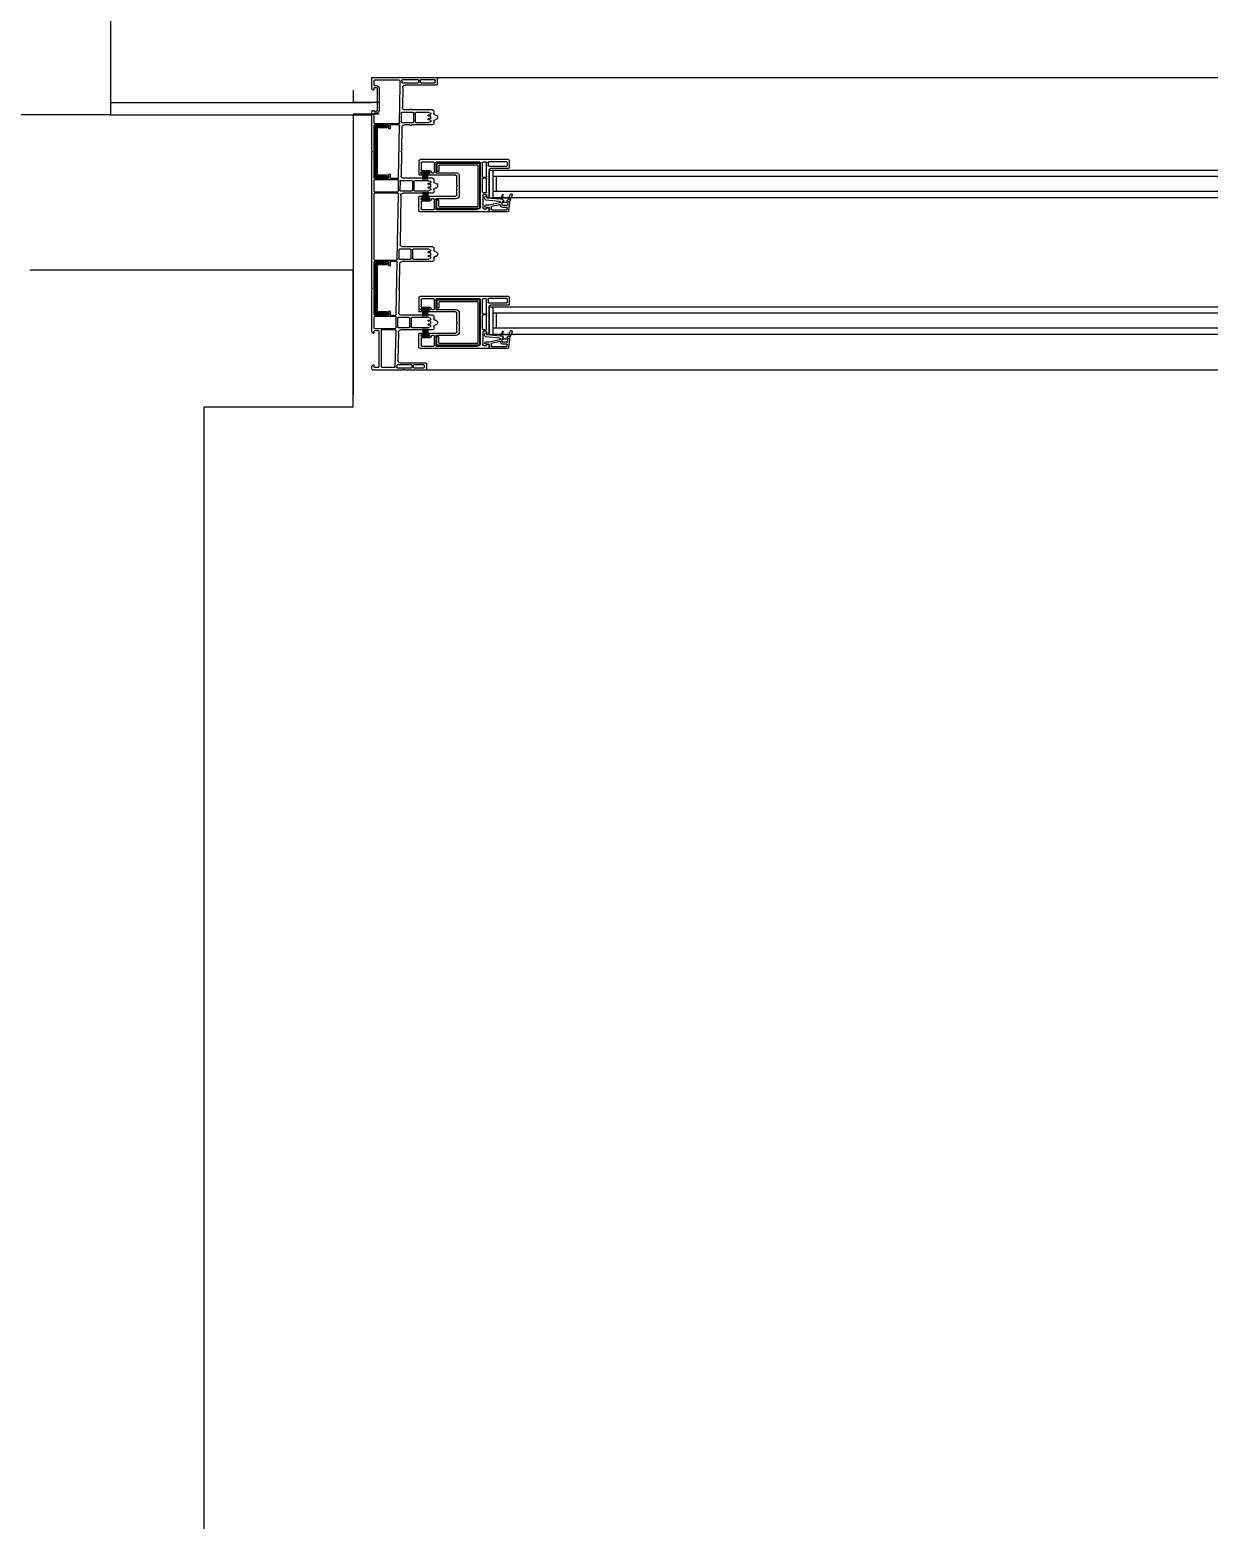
# Model space of a CAD drawing. Header units: millimetres. Extents: x -33000 to 294000, y 0 to 42408.
# Drawn here: x 55961 to 56910, y 8484 to 9683 of the extents above; entities that cross this region are included whole.
import ezdxf

# ---------------------------------------------------------------- set-up
doc = ezdxf.new("R2010")
doc.units = ezdxf.units.MM
doc.header["$LTSCALE"] = 50
doc.layers.add('arch', color=8, linetype='Continuous')

# ---------------------------------------------------------------- blocks, each defined once
blk = doc.blocks.new('A$C310D5BF5')
for p, q in [((1418, 0), (52, 0)), ((1470, 0), (1418, 0)), ((1470, 0), (1470, -8.6)), ((1417, -5), (1417, -1)), ((1418, -6), (1443, -6)), ((1418.8, -3.7), (1418.8, -2.3)), ((1419.3, -1.8), (1430.5, -1.8)), ((1430.5, -4.2), (1419.3, -4.2)), ((1431, -2.3), (1431, -3.7)), ((1432, -3.7), (1432, -2.3)), ((1432.5, -1.8), (1445.3, -1.8)), ((1445.3, -4.2), (1432.5, -4.2)), ((1445, -8), (1445.3, -24)), ((1445.8, -2.3), (1445.8, -3.7)), ((1447, -6), (1447, -3)), ((1447.5, -36.3), (1447, -6)), ((1448, -2), (1467.7, -2)), ((1464, -8.5), (1464, -26.5)), ((1465.5, -8.5), (1465.5, -26.5)), ((1467.7, -6.5), (1466, -6.5)), ((1467.7, -8), (1466, -8)), ((1468.2, -2.5), (1468.2, -6)), ((1468.2, -8.5), (1468.2, -9.7)), ((1468.5, -10), (1468.7, -10)), ((1469.9, -9), (1468.9, -9.9)), ((1420, -27), (1420, -29)), ((1420, -35), (1420, -37)), ((1421, -26), (1437.5, -26)), ((1422.5, -32.7), (1422.5, -31.3)), ((1422.8, -31), (1424.2, -31)), ((1424.2, -33), (1422.8, -33)), ((1424.2, -30), (1423, -29.8)), ((1423, -34.2), (1424.2, -34)), ((1424, -28), (1434.5, -28)), ((1424.5, -30.7), (1424.5, -30.3)), ((1424.5, -33.7), (1424.5, -33.3)), ((1435, -28.5), (1435, -35.5)), ((1436, -35.5), (1436, -28.5)), ((1436.5, -28), (1445.7, -28)), ((1437.7, -26), (1438.6, -25.4)), ((1439.3, -26), (1443.3, -26)), ((1446.2, -28.5), (1446.3, -35.5)), ((1467.9, -27), (1466, -27)), ((1466, -28.5), (1467.7, -28.5)), ((1468.2, -29), (1468.2, -36.3)), ((1468.7, -26.5), (1469.8, -27.2)), ((1470, -27.6), (1470, -58.9)), ((1421, -38), (1437.5, -38)), ((1434.5, -36), (1424, -36)), ((1445.8, -36), (1436.5, -36)), ((1437.7, -38), (1438.6, -38.6)), ((1439.3, -38), (1443.6, -38)), ((1445.6, -40), (1445.9, -58.9)), ((1448.3, -80.5), (1447.6, -38.5)), ((1467.7, -36.8), (1448, -36.8)), ((1448.1, -38), (1454.7, -38)), ((1455.2, -38.5), (1455.2, -41)), ((1456.2, -41), (1456.2, -38.5)), ((1456.7, -38), (1467.7, -38)), ((1468.2, -38.5), (1468.2, -80.5)), ((1446.2, -59.3), (1446, -59.1)), ((1446, -59.9), (1446.2, -59.7)), ((1469.7, -59.3), (1469.9, -59.1)), ((1469.9, -59.9), (1469.7, -59.7)), ((1359, -72), (1359, -67)), ((1360, -66), (1431, -66)), ((1360.8, -70.7), (1360.8, -68.3)), ((1361.3, -67.8), (1375.8, -67.8)), ((1375.8, -71.2), (1361.3, -71.2)), ((1376.3, -68.3), (1376.3, -70.7)), ((1377.5, -79.5), (1377.5, -68.5)), ((1378, -68), (1380.5, -68)), ((1381, -68.5), (1381, -79.5)), ((1382.5, -103.5), (1382.5, -68.5)), ((1383, -68), (1418, -68)), ((1383, -104.7), (1383, -69.3)), ((1383.3, -69), (1417.2, -69)), ((1384.4, -103.3), (1384.4, -70.7)), ((1384.7, -70.4), (1415.8, -70.4)), ((1416.1, -70.7), (1416.1, -75.5)), ((1417.5, -69.3), (1417.5, -75.5)), ((1418.5, -68.5), (1418.5, -76)), ((1419.5, -76), (1419.5, -68.5)), ((1420, -68), (1429.7, -68)), ((1430.2, -68.5), (1430.2, -74.1)), ((1432, -67), (1432, -78)), ((1445.9, -60.1), (1446.3, -79)), ((1470, -60.1), (1470, -168.9)), ((1360, -73), (1374.5, -73)), ((1375.5, -74), (1375.5, -85.4)), ((1377.5, -92), (1377.5, -81.3)), ((1380.5, -80), (1378, -80)), ((1378, -80.8), (1380.5, -80.8)), ((1381, -81.3), (1381, -92)), ((1399.5, -79.5), (1399.5, -94.5)), ((1401.5, -86.4), (1401.5, -79.5)), ((1418, -76.5), (1402.5, -76.5)), ((1402.5, -78.5), (1424.1, -78.5)), ((1416.1, -75.5), (1417.5, -75.5)), ((1421.5, -76.5), (1420, -76.5)), ((1420, -82), (1420, -84)), ((1421, -81), (1444.3, -81)), ((1423.2, -76.3), (1423.2, -76.8)), ((1423.6, -76.5), (1423.6, -75.8)), ((1423.6, -75.8), (1430, -75.8)), ((1423.6, -76.5), (1430, -76.5)), ((1429.7, -74.6), (1423.7, -74.6)), ((1429.9, -75.8), (1423.7, -75.8)), ((1423.7, -77.3), (1424.1, -77.3)), ((1424, -83), (1435.5, -83)), ((1424.6, -77.8), (1424.6, -78)), ((1424.7, -81.9), (1424.7, -76.5)), ((1425, -81.9), (1425, -76.5)), ((1425.3, -81.9), (1425.3, -76.5)), ((1425.6, -81.9), (1425.6, -76.5)), ((1425.9, -81.9), (1425.9, -76.5)), ((1426.2, -81.9), (1426.2, -76.5)), ((1426.5, -81.9), (1426.5, -76.5)), ((1426.6, -81.4), (1426.6, -76.5)), ((1426.9, -81.4), (1426.6, -81.4)), ((1426.9, -81.4), (1426.9, -76.5)), ((1427.1, -81.9), (1427.1, -76.5)), ((1427.4, -81.9), (1427.4, -76.5)), ((1427.7, -81.9), (1427.7, -76.5)), ((1428, -81.9), (1428, -76.5)), ((1428.3, -81.9), (1428.3, -76.5)), ((1428.6, -81.9), (1428.6, -76.5)), ((1428.9, -81.9), (1428.9, -76.5)), ((1429, -78), (1429, -77.8)), ((1429.5, -77.3), (1429.9, -77.3)), ((1429.5, -78.5), (1431.5, -78.5)), ((1430, -76.5), (1430, -75.8)), ((1430.4, -76.8), (1430.4, -76.3)), ((1436, -83.5), (1436, -90.5)), ((1437, -90.5), (1437, -83.5)), ((1437.5, -83), (1446.7, -83)), ((1447.2, -83.5), (1447.3, -90.5)), ((1448.5, -91.3), (1448.3, -82.7)), ((1454.7, -81), (1448.8, -81)), ((1448.8, -82.2), (1467.7, -82.2)), ((1455.2, -78), (1455.2, -80.5)), ((1456.2, -80.5), (1456.2, -78)), ((1467.7, -81), (1456.7, -81)), ((1468.2, -82.7), (1468.2, -91.3)), ((1357, -94.4), (1358.5, -98.5)), ((1360, -96.9), (1358.3, -93.8)), ((1364.8, -96.9), (1364.1, -94.4)), ((1364.8, -94.1), (1366.6, -97.9)), ((1375.5, -86.6), (1375.5, -95.8)), ((1375.8, -85.8), (1375.6, -85.6)), ((1375.8, -86.2), (1375.6, -86.4)), ((1377.7, -95), (1377.2, -97)), ((1377.5, -94.5), (1377.5, -96.5)), ((1380.5, -92.5), (1378, -92.5)), ((1378, -94), (1380, -94)), ((1380.5, -94.5), (1380.5, -104.7)), ((1401.2, -86.8), (1401.4, -86.6)), ((1401.2, -87.2), (1401.4, -87.4)), ((1401.5, -94.5), (1401.5, -87.6)), ((1424.1, -95.5), (1402.5, -95.5)), ((1420, -90), (1420, -92)), ((1421, -93), (1444.6, -93)), ((1422.5, -87.7), (1422.5, -86.3)), ((1422.8, -86), (1424.2, -86)), ((1424.2, -88), (1422.8, -88)), ((1424.2, -85), (1423, -84.8)), ((1423, -89.2), (1424.2, -89)), ((1435.5, -91), (1424, -91)), ((1424.5, -85.7), (1424.5, -85.3)), ((1424.5, -88.7), (1424.5, -88.3)), ((1424.7, -92.1), (1424.7, -97.5)), ((1425, -92.1), (1425, -97.5)), ((1425.3, -92.1), (1425.3, -97.5)), ((1425.6, -92.1), (1425.6, -97.5)), ((1425.9, -92.1), (1425.9, -97.5)), ((1426.2, -92.1), (1426.2, -97.5)), ((1426.5, -92.1), (1426.5, -97.5)), ((1426.6, -92.6), (1426.6, -97.5)), ((1426.9, -92.6), (1426.6, -92.6)), ((1426.9, -92.6), (1426.9, -97.5)), ((1427.1, -92.1), (1427.1, -97.5)), ((1427.4, -92.1), (1427.4, -97.5)), ((1427.7, -92.1), (1427.7, -97.5)), ((1428, -92.1), (1428, -97.5)), ((1428.3, -92.1), (1428.3, -97.5)), ((1428.6, -92.1), (1428.6, -97.5)), ((1428.9, -92.1), (1428.9, -97.5)), ((1431.5, -95.5), (1429.5, -95.5)), ((1446.8, -91), (1437.5, -91)), ((1446.6, -95), (1447.2, -134)), ((1449.4, -146.3), (1448.5, -93.5)), ((1467.7, -91.8), (1449, -91.8)), ((1449, -93), (1467.7, -93)), ((1468.2, -93.5), (1468.2, -146.3)), ((1359.7, -107), (1358.5, -98.5)), ((1359, -97.9), (1360, -97.9)), ((1359, -97.9), (1360, -97.9)), ((1360, -96.9), (1364.8, -96.9)), ((1360.6, -102.5), (1360.2, -100)), ((1360.8, -98.6), (1360.3, -98)), ((1360.8, -98.6), (1360.3, -98)), ((1360.7, -99.4), (1360.8, -99.4)), ((1360.7, -99.4), (1360.8, -99.4)), ((1360.7, -100.4), (1364.4, -100.4)), ((1361, -106), (1360.9, -105)), ((1361, -99.2), (1361, -98.9)), ((1361, -99.2), (1361, -98.9)), ((1361, -102.9), (1364.4, -102.9)), ((1361.4, -104.4), (1364.4, -104.4)), ((1373.4, -106.4), (1361.5, -106.4)), ((1364, -99.2), (1364, -98.9)), ((1364, -99.2), (1364, -98.9)), ((1364.1, -98.6), (1364.6, -98)), ((1364.1, -98.6), (1364.6, -98)), ((1364.2, -99.4), (1364.4, -99.4)), ((1364.2, -99.4), (1364.4, -99.4)), ((1364.9, -102.4), (1364.9, -99.9)), ((1365, -97.9), (1366.6, -97.9)), ((1365, -97.9), (1366.6, -97.9)), ((1366.6, -97.9), (1377.2, -97)), ((1366.6, -100.3), (1366.6, -100.1)), ((1367, -100.8), (1375.4, -102.7)), ((1367, -102.3), (1373.5, -103.8)), ((1367.1, -99.6), (1378.1, -98.6)), ((1373.9, -104.3), (1373.9, -105.9)), ((1375.4, -102.7), (1378.4, -102.7)), ((1375.5, -107.4), (1375.4, -104.9)), ((1375.5, -105.6), (1375.5, -107.5)), ((1375.6, -96.1), (1376.4, -96.9)), ((1376.4, -104.5), (1375.6, -105.3)), ((1375.9, -104.4), (1377.9, -104.4)), ((1376.7, -97), (1377, -97)), ((1376.7, -104.4), (1377, -104.4)), ((1377.5, -104.9), (1377.5, -105.2)), ((1378, -105.7), (1379.5, -105.7)), ((1378.9, -103.4), (1378.9, -103.2)), ((1417.2, -105), (1383.3, -105)), ((1415.8, -103.6), (1384.7, -103.6)), ((1418, -106), (1385, -106)), ((1402.5, -97.5), (1418, -97.5)), ((1416.1, -98.5), (1417.5, -98.5)), ((1416.1, -103.3), (1416.1, -98.5)), ((1417.5, -104.7), (1417.5, -98.5)), ((1418.5, -98), (1418.5, -105.5)), ((1419.5, -105.5), (1419.5, -98)), ((1420, -97.5), (1421.5, -97.5)), ((1429.7, -106), (1420, -106)), ((1423.2, -97.7), (1423.2, -97.2)), ((1423.6, -97.5), (1423.6, -98.2)), ((1423.6, -97.5), (1430, -97.5)), ((1423.6, -98.2), (1430, -98.2)), ((1423.7, -96.7), (1424.1, -96.7)), ((1429.9, -98.2), (1423.7, -98.2)), ((1423.7, -99.4), (1429.7, -99.4)), ((1424.6, -96.2), (1424.6, -96)), ((1429, -96), (1429, -96.2)), ((1429.5, -96.7), (1429.9, -96.7)), ((1430, -97.5), (1430, -98.2)), ((1430.2, -99.9), (1430.2, -105.5)), ((1430.4, -97.2), (1430.4, -97.7)), ((1432, -107), (1432, -96)), ((1360.7, -107.9), (1375, -107.9)), ((1376, -108), (1431, -108)), ((1420, -137), (1420, -139)), ((1421, -136), (1445.2, -136)), ((1422.5, -142.7), (1422.5, -141.3)), ((1422.8, -141), (1424.2, -141)), ((1424.2, -143), (1422.8, -143)), ((1424.2, -140), (1423, -139.8)), ((1424, -138), (1436.7, -138)), ((1424.5, -140.7), (1424.5, -140.3)), ((1424.5, -143.7), (1424.5, -143.3)), ((1437.2, -138.5), (1437.2, -145.5)), ((1438.2, -145.5), (1438.2, -138.5)), ((1438.7, -138), (1447.6, -138)), ((1448.1, -138.5), (1448.2, -145.5)), ((1420, -145), (1420, -147)), ((1421, -148), (1445.5, -148)), ((1423, -144.2), (1424.2, -144)), ((1436.7, -146), (1424, -146)), ((1447.7, -146), (1438.7, -146)), ((1447.5, -150), (1447.8, -168.9)), ((1450.2, -190.5), (1449.5, -148.5)), ((1467.7, -146.8), (1449.9, -146.8)), ((1450, -148), (1454.7, -148)), ((1455.2, -148.5), (1455.2, -151)), ((1456.2, -151), (1456.2, -148.5)), ((1456.7, -148), (1467.7, -148)), ((1468.2, -148.5), (1468.2, -190.5)), ((1359, -182), (1359, -177)), ((1360, -176), (1431, -176)), ((1360.8, -180.7), (1360.8, -178.3)), ((1361.3, -177.8), (1375.8, -177.8)), ((1376.3, -178.3), (1376.3, -180.7)), ((1377.5, -189.5), (1377.5, -178.5)), ((1378, -178), (1380.5, -178)), ((1381, -178.5), (1381, -189.5)), ((1382.5, -213.5), (1382.5, -178.5)), ((1383, -178), (1418, -178)), ((1383, -214.7), (1383, -179.3)), ((1383.3, -179), (1417.2, -179)), ((1417.5, -179.3), (1417.5, -185.5)), ((1418.5, -178.5), (1418.5, -186)), ((1419.5, -186), (1419.5, -178.5)), ((1420, -178), (1429.7, -178)), ((1430.2, -178.5), (1430.2, -184.1)), ((1432, -177), (1432, -188)), ((1448.1, -169.3), (1447.9, -169.1)), ((1447.9, -170.1), (1448.2, -189)), ((1448, -169.9), (1448.1, -169.7)), ((1469.7, -169.3), (1469.9, -169.1)), ((1469.9, -169.9), (1469.7, -169.7)), ((1470, -170.1), (1470, -204.3)), ((1360, -183), (1374.5, -183)), ((1375.8, -181.2), (1361.3, -181.2)), ((1375.5, -184), (1375.5, -195.4)), ((1377.5, -202), (1377.5, -191.3)), ((1380.5, -190), (1378, -190)), ((1378, -190.8), (1380.5, -190.8)), ((1381, -191.3), (1381, -202)), ((1384.4, -213.3), (1384.4, -180.7)), ((1384.7, -180.4), (1415.8, -180.4)), ((1399.5, -189.5), (1399.5, -204.5)), ((1401.5, -196.4), (1401.5, -189.5)), ((1418, -186.5), (1402.5, -186.5)), ((1402.5, -188.5), (1424.1, -188.5)), ((1416.1, -180.7), (1416.1, -185.5)), ((1416.1, -185.5), (1417.5, -185.5)), ((1421.5, -186.5), (1420, -186.5)), ((1421, -191), (1446.2, -191)), ((1423.2, -186.3), (1423.2, -186.8)), ((1423.6, -186.5), (1423.6, -185.8)), ((1423.6, -185.8), (1430, -185.8)), ((1423.6, -186.5), (1430, -186.5)), ((1429.7, -184.6), (1423.7, -184.6)), ((1429.9, -185.8), (1423.7, -185.8)), ((1423.7, -187.3), (1424.1, -187.3)), ((1424.6, -187.8), (1424.6, -188)), ((1424.7, -191.9), (1424.7, -186.5)), ((1425, -191.9), (1425, -186.5)), ((1425.3, -191.9), (1425.3, -186.5)), ((1425.6, -191.9), (1425.6, -186.5)), ((1425.9, -191.9), (1425.9, -186.5)), ((1426.2, -191.9), (1426.2, -186.5)), ((1426.5, -191.9), (1426.5, -186.5)), ((1426.6, -191.4), (1426.6, -186.5)), ((1426.9, -191.4), (1426.6, -191.4)), ((1426.9, -191.4), (1426.9, -186.5)), ((1427.1, -191.9), (1427.1, -186.5)), ((1427.4, -191.9), (1427.4, -186.5)), ((1427.7, -191.9), (1427.7, -186.5)), ((1428, -191.9), (1428, -186.5)), ((1428.3, -191.9), (1428.3, -186.5)), ((1428.6, -191.9), (1428.6, -186.5)), ((1428.9, -191.9), (1428.9, -186.5)), ((1429, -188), (1429, -187.8)), ((1429.5, -187.3), (1429.9, -187.3)), ((1429.5, -188.5), (1431.5, -188.5)), ((1430, -186.5), (1430, -185.8)), ((1430.4, -186.8), (1430.4, -186.3)), ((1454.7, -191), (1450.7, -191)), ((1455.2, -188), (1455.2, -190.5)), ((1456.2, -190.5), (1456.2, -188)), ((1467.7, -191), (1456.7, -191)), ((1375.5, -196.6), (1375.5, -205.8)), ((1375.8, -195.8), (1375.6, -195.6)), ((1375.8, -196.2), (1375.6, -196.4)), ((1380.5, -202.5), (1378, -202.5)), ((1401.2, -196.8), (1401.4, -196.6)), ((1401.2, -197.2), (1401.4, -197.4)), ((1401.5, -204.5), (1401.5, -197.6)), ((1420, -192), (1420, -194)), ((1420, -200), (1420, -202)), ((1421, -203), (1446.5, -203)), ((1422.5, -197.7), (1422.5, -196.3)), ((1422.8, -196), (1424.2, -196)), ((1424.2, -198), (1422.8, -198)), ((1424.2, -195), (1423, -194.8)), ((1423, -199.2), (1424.2, -199)), ((1424, -193), (1437.7, -193)), ((1437.7, -201), (1424, -201)), ((1424.5, -195.7), (1424.5, -195.3)), ((1424.5, -198.7), (1424.5, -198.3)), ((1424.7, -202.1), (1424.7, -207.5)), ((1425, -202.1), (1425, -207.5)), ((1425.3, -202.1), (1425.3, -207.5)), ((1425.6, -202.1), (1425.6, -207.5)), ((1425.9, -202.1), (1425.9, -207.5)), ((1426.2, -202.1), (1426.2, -207.5)), ((1426.5, -202.1), (1426.5, -207.5)), ((1426.6, -202.6), (1426.6, -207.5)), ((1426.9, -202.6), (1426.6, -202.6)), ((1426.9, -202.6), (1426.9, -207.5)), ((1427.1, -202.1), (1427.1, -207.5)), ((1427.4, -202.1), (1427.4, -207.5)), ((1427.7, -202.1), (1427.7, -207.5)), ((1428, -202.1), (1428, -207.5)), ((1428.3, -202.1), (1428.3, -207.5)), ((1428.6, -202.1), (1428.6, -207.5)), ((1428.9, -202.1), (1428.9, -207.5)), ((1438.2, -193.5), (1438.2, -200.5)), ((1439.2, -200.5), (1439.2, -193.5)), ((1439.7, -193), (1448.6, -193)), ((1448.7, -201), (1439.7, -201)), ((1449.1, -193.5), (1449.2, -200.5)), ((1450.4, -201.3), (1450.3, -192.7)), ((1451, -232.5), (1450.4, -203.5)), ((1450.8, -192.2), (1467.7, -192.2)), ((1467.7, -201.8), (1450.9, -201.8)), ((1450.9, -203), (1461.8, -203)), ((1462.3, -203.5), (1462.3, -232.5)), ((1464.6, -203.6), (1467.7, -203.6)), ((1468.2, -192.7), (1468.2, -201.3)), ((1357, -204.4), (1358.5, -208.5)), ((1360, -206.9), (1358.3, -203.8)), ((1359.7, -217), (1358.5, -208.5)), ((1359, -207.9), (1360, -207.9)), ((1359, -207.9), (1360, -207.9)), ((1360, -206.9), (1364.8, -206.9)), ((1360.6, -212.5), (1360.2, -210)), ((1360.8, -208.6), (1360.3, -208)), ((1360.8, -208.6), (1360.3, -208)), ((1360.7, -209.4), (1360.8, -209.4)), ((1360.7, -209.4), (1360.8, -209.4)), ((1360.7, -210.4), (1364.4, -210.4)), ((1361, -216), (1360.9, -215)), ((1361, -209.2), (1361, -208.9)), ((1361, -209.2), (1361, -208.9)), ((1361, -212.9), (1364.4, -212.9)), ((1361.4, -214.4), (1364.4, -214.4)), ((1364, -209.2), (1364, -208.9)), ((1364, -209.2), (1364, -208.9)), ((1364.8, -206.9), (1364.1, -204.4)), ((1364.1, -208.6), (1364.6, -208)), ((1364.1, -208.6), (1364.6, -208)), ((1364.2, -209.4), (1364.4, -209.4)), ((1364.2, -209.4), (1364.4, -209.4)), ((1364.8, -204.1), (1366.6, -207.9)), ((1364.9, -212.4), (1364.9, -209.9)), ((1365, -207.9), (1366.6, -207.9)), ((1365, -207.9), (1366.6, -207.9)), ((1366.6, -207.9), (1377.2, -207)), ((1366.6, -210.3), (1366.6, -210.1)), ((1367, -210.8), (1375.4, -212.7)), ((1367, -212.3), (1373.5, -213.8)), ((1367.1, -209.6), (1378.1, -208.6)), ((1373.9, -214.3), (1373.9, -215.9)), ((1375.4, -212.7), (1378.4, -212.7)), ((1375.5, -217.4), (1375.4, -214.9)), ((1375.5, -215.6), (1375.5, -217.5)), ((1375.6, -206.1), (1376.4, -206.9)), ((1376.4, -214.5), (1375.6, -215.3)), ((1375.9, -214.4), (1377.9, -214.4)), ((1376.7, -207), (1377, -207)), ((1376.7, -214.4), (1377, -214.4)), ((1377.7, -205), (1377.2, -207)), ((1377.5, -204.5), (1377.5, -206.5)), ((1377.5, -214.9), (1377.5, -215.2)), ((1378, -204), (1380, -204)), ((1378, -215.7), (1379.5, -215.7)), ((1378.9, -213.4), (1378.9, -213.2)), ((1380.5, -204.5), (1380.5, -214.7)), ((1417.2, -215), (1383.3, -215)), ((1415.8, -213.6), (1384.7, -213.6)), ((1424.1, -205.5), (1402.5, -205.5)), ((1402.5, -207.5), (1418, -207.5)), ((1416.1, -208.5), (1417.5, -208.5)), ((1416.1, -213.3), (1416.1, -208.5)), ((1417.5, -214.7), (1417.5, -208.5)), ((1418.5, -208), (1418.5, -215.5)), ((1419.5, -215.5), (1419.5, -208)), ((1420, -207.5), (1421.5, -207.5)), ((1423.2, -207.7), (1423.2, -207.2)), ((1423.6, -207.5), (1423.6, -208.2)), ((1423.6, -207.5), (1430, -207.5)), ((1423.6, -208.2), (1430, -208.2)), ((1423.7, -206.7), (1424.1, -206.7)), ((1429.9, -208.2), (1423.7, -208.2)), ((1423.7, -209.4), (1429.7, -209.4)), ((1424.6, -206.2), (1424.6, -206)), ((1429, -206), (1429, -206.2)), ((1431.5, -205.5), (1429.5, -205.5)), ((1429.5, -206.7), (1429.9, -206.7)), ((1430, -207.5), (1430, -208.2)), ((1430.2, -209.9), (1430.2, -215.5)), ((1430.4, -207.2), (1430.4, -207.7)), ((1432, -217), (1432, -206)), ((1448.5, -205), (1448.9, -227.5)), ((1464.1, -204.1), (1464.1, -232.5)), ((1468.2, -204.1), (1468.2, -205.4)), ((1468.5, -205.7), (1468.7, -205.7)), ((1469.9, -204.7), (1468.9, -205.6)), ((1360.7, -217.9), (1375, -217.9)), ((1373.4, -216.4), (1361.5, -216.4)), ((1376, -218), (1431, -218)), ((1418, -216), (1385, -216)), ((1429.7, -216), (1420, -216)), ((1426.5, -235), (43.5, -235)), ((1426, -230), (1426, -234.5)), ((1446.9, -229.5), (1426.5, -229.5)), ((1443.8, -235), (1426.5, -235)), ((1427.5, -233), (1427.5, -231.5)), ((1428, -231), (1436, -231)), ((1436, -233.5), (1428, -233.5)), ((1436.5, -231.5), (1436.5, -233)), ((1437.5, -233), (1437.5, -231.5)), ((1438, -231), (1449.2, -231)), ((1449.3, -233.5), (1438, -233.5)), ((1443.8, -235), (1444.3, -234.5)), ((1444.3, -234.5), (1444.8, -235)), ((1469, -235), (1444.8, -235)), ((1449.7, -231.5), (1449.8, -233)), ((1461.8, -233), (1451.5, -233)), ((1467.7, -233), (1464.6, -233)), ((1468.2, -231.3), (1468.2, -232.5)), ((1468.7, -231), (1468.5, -231)), ((1469.9, -232), (1468.9, -231.1)), ((1470, -232.4), (1470, -234))]:
    blk.add_line(p, q)
at = {"lineweight": 50}
for p, q in [((1457.2, -39), (1466.2, -39)), ((1457.2, -40), (1457.2, -39)), ((1457.2, -39), (1466.2, -39)), ((1457.2, -40), (1457.2, -39)), ((1457.2, -39), (1466.2, -39)), ((1457.2, -40), (1457.2, -39)), ((1457.2, -40), (1465.7, -40)), ((1457.2, -40), (1465.7, -40)), ((1457.2, -40), (1465.7, -40)), ((1466.2, -40.5), (1466.2, -78.5)), ((1466.2, -40.5), (1466.2, -78.5)), ((1466.2, -40.5), (1466.2, -78.5)), ((1467.2, -40), (1467.2, -79)), ((1467.2, -40), (1467.2, -79)), ((1467.2, -40), (1467.2, -79)), ((1457.2, -79), (1465.7, -79)), ((1457.2, -80), (1457.2, -79)), ((1457.2, -79), (1465.7, -79)), ((1457.2, -80), (1457.2, -79)), ((1457.2, -79), (1465.7, -79)), ((1457.2, -80), (1457.2, -79)), ((1457.2, -80), (1466.2, -80)), ((1457.2, -80), (1466.2, -80)), ((1457.2, -80), (1466.2, -80)), ((1457.2, -149), (1466.2, -149)), ((1457.2, -150), (1457.2, -149)), ((1457.2, -150), (1465.7, -150)), ((1466.2, -150.5), (1466.2, -188.5)), ((1467.2, -150), (1467.2, -189)), ((1457.2, -189), (1465.7, -189)), ((1457.2, -190), (1457.2, -189)), ((1457.2, -190), (1466.2, -190))]:
    blk.add_line(p, q, dxfattribs=at)
at = {"lineweight": -3}
for p, q in [((761.5, -74.6), (1372.5, -74.6)), ((761.5, -79.6), (1372.5, -79.6)), ((1372.5, -74.6), (1375.5, -74.6)), ((1372.5, -74.6), (1372.5, -96.6)), ((1375.5, -96.6), (1375.5, -74.6)), ((761.5, -91.6), (1372.5, -91.6)), ((761.5, -96.6), (1372.5, -96.6)), ((1375.5, -96.6), (1372.5, -96.6)), ((761.5, -184.6), (1372.5, -184.6)), ((761.5, -189.6), (1372.5, -189.6)), ((1372.5, -184.6), (1375.5, -184.6)), ((1372.5, -184.6), (1372.5, -206.6)), ((1375.5, -206.6), (1375.5, -184.6)), ((761.5, -201.6), (1372.5, -201.6)), ((761.5, -206.6), (1372.5, -206.6)), ((1375.5, -206.6), (1372.5, -206.6))]:
    blk.add_line(p, q, dxfattribs=at)
at = {"linetype": 'Continuous', "lineweight": -3}
for p, q in [((1369.5, -91.6), (1369.5, -79.6)), ((1369.5, -201.6), (1369.5, -189.6))]:
    blk.add_line(p, q, dxfattribs=at)
for centre, radius, start, end in [((1418, -1), 1, 90, 180), ((1469, -1), 1, 0, 90), ((1418, -5), 1, 180, 270), ((1419.3, -2.3), 0.5, 90, 180), ((1419.3, -3.7), 0.5, 180, 270), ((1430.5, -2.3), 0.5, 0, 90), ((1430.5, -3.7), 0.5, 270, 360), ((1432.5, -2.3), 0.5, 90, 180), ((1432.5, -3.7), 0.5, 180, 270), ((1443, -8), 2, 1, 90), ((1445.3, -2.3), 0.5, 0, 90), ((1445.3, -3.7), 0.5, 270, 0), ((1448, -3), 1, 90, 180), ((1449, -6), 2, 180, 181), ((1466, -8.5), 2, 90, 180), ((1466, -8.5), 0.5, 90, 180), ((1467.7, -2.5), 0.5, 0, 90), ((1467.7, -6), 0.5, 270, 0), ((1467.7, -8.5), 0.5, 0, 90), ((1468.5, -9.7), 0.3, 180, 270), ((1468.7, -9.7), 0.3, 270, 315), ((1469.5, -8.6), 0.5, 315, 360), ((1443.3, -24), 2, 270, 1), ((1419, -32), 2, 90, 270), ((1419, -29), 1, 270, 0), ((1419, -35), 1, 0, 90), ((1421, -27), 1, 90, 180), ((1424, -29.5), 1.5, 90, 169.1231), ((1423, -29.3), 0.5, 169.1231, 262.2684), ((1422.8, -31.3), 0.3, 90, 180.0162), ((1422.8, -32.7), 0.3, 179.9838, 270), ((1423, -34.7), 0.5, 97.7316, 190.8769), ((1424, -34.5), 1.5, 190.8769, 270), ((1424.2, -30.3), 0.3, 0, 82.2684), ((1424.2, -30.7), 0.3, 270, 360), ((1424.2, -33.3), 0.3, 0, 90), ((1424.2, -33.7), 0.3, 277.7316, 0), ((1434.5, -28.5), 0.5, 0, 90), ((1434.5, -35.5), 0.5, 270, 0), ((1436.5, -28.5), 0.5, 90, 180), ((1436.5, -35.5), 0.5, 180, 270), ((1437.5, -25.7), 0.3, 270, 300), ((1438.7, -25.7), 0.3, 0, 120), ((1439.3, -25.7), 0.3, 180, 270), ((1445.7, -28.5), 0.5, 1, 90), ((1445.8, -35.5), 0.5, 270, 1), ((1466, -26.5), 2, 180, 270), ((1466, -26.5), 0.5, 180, 270), ((1467.7, -29), 0.5, 0, 90), ((1467.9, -26.7), 0.3, 270, 350.4059), ((1468.5, -26.8), 0.3, 57.1559, 170.4059), ((1469.5, -27.6), 0.5, 0, 60), ((1421, -37), 1, 180, 270), ((1437.5, -38.3), 0.3, 60, 90), ((1438.7, -38.3), 0.3, 240, 0), ((1439.3, -38.3), 0.3, 90, 180), ((1443.6, -40), 2, 1, 90), ((1448, -36.3), 0.5, 181, 270), ((1448.1, -38.5), 0.5, 90, 181), ((1454.7, -38.5), 0.5, 0, 90), ((1455.7, -41), 0.5, 180, 0), ((1456.7, -38.5), 0.5, 90, 180), ((1467.7, -36.3), 0.5, 270, 0), ((1467.7, -38.5), 0.5, 0, 90), ((1446.2, -58.9), 0.3, 181, 225.5), ((1446.2, -60.1), 0.3, 135.5, 181), ((1446, -59.5), 0.3, 315.5, 45.5), ((1469.9, -59.5), 0.3, 135, 225), ((1469.7, -58.9), 0.3, 315, 360), ((1469.7, -60.1), 0.3, 0, 45), ((1360, -67), 1, 90, 180), ((1361.3, -68.3), 0.5, 90, 180), ((1361.3, -70.7), 0.5, 180, 270), ((1375.8, -68.3), 0.5, 0, 90), ((1375.8, -70.7), 0.5, 270, 0), ((1378, -68.5), 0.5, 90, 180), ((1380.5, -68.5), 0.5, 0, 90), ((1383, -68.5), 0.5, 90, 180), ((1383.3, -69.3), 0.3, 90, 180), ((1384.7, -70.7), 0.3, 90, 180), ((1415.8, -70.7), 0.3, 0, 90), ((1417.2, -69.3), 0.3, 0, 90), ((1418, -68.5), 0.5, 360, 90), ((1420, -68.5), 0.5, 90, 180), ((1429.7, -68.5), 0.5, 0, 90), ((1431, -67), 1, 0, 90), ((1360, -72), 1, 180, 270), ((1374.5, -74), 1, 0, 90), ((1378, -79.5), 0.5, 180, 270), ((1378, -81.3), 0.5, 90, 180), ((1380.5, -79.5), 0.5, 270, 0), ((1380.5, -81.3), 0.5, 0, 90), ((1402.5, -79.5), 3, 90, 180), ((1402.5, -79.5), 1, 90, 180), ((1418, -76), 0.5, 270, 360), ((1420, -76), 0.5, 180, 270), ((1421, -82), 1, 90, 180), ((1421.5, -76), 0.5, 270, 352.1625), ((1423.7, -76.3), 1.7, 90, 172.1625), ((1424, -84.5), 1.5, 90, 169.1231), ((1423.7, -76.3), 0.5, 90, 180), ((1423.7, -76.8), 0.5, 180, 270), ((1424.1, -77.8), 0.5, 0, 90), ((1424.1, -78), 0.5, 270, 0), ((1429.5, -77.8), 0.5, 90, 180), ((1429.5, -78), 0.5, 180, 270), ((1429.7, -74.1), 0.5, 270, 0), ((1429.9, -76.3), 0.5, 0, 90), ((1429.9, -76.8), 0.5, 270, 0), ((1431.5, -78), 0.5, 270, 0), ((1435.5, -83.5), 0.5, 0, 90), ((1437.5, -83.5), 0.5, 90, 180), ((1444.3, -79), 2, 270, 1), ((1446.7, -83.5), 0.5, 1, 90), ((1448.8, -80.5), 0.5, 181, 270), ((1448.8, -82.7), 0.5, 90, 181), ((1454.7, -80.5), 0.5, 270, 0), ((1455.7, -78), 0.5, 0, 180), ((1456.7, -80.5), 0.5, 180, 270), ((1467.7, -80.5), 0.5, 270, 0), ((1467.7, -82.7), 0.5, 0, 90), ((1357.7, -94.1), 0.735, 28, 200), ((1364.5, -94.3), 0.37, 25, 195), ((1375.8, -85.4), 0.3, 180, 225), ((1375.8, -86.6), 0.3, 135, 180), ((1376, -95.8), 0.5, 180, 224.9983), ((1375.6, -86), 0.3, 315, 45), ((1378, -92), 0.5, 180, 270), ((1378, -94.5), 0.5, 90, 180), ((1377.2, -96.9), 2, 306.7954, 74.4577), ((1380, -94.5), 0.5, 0, 90), ((1380.5, -92), 0.5, 270, 0), ((1402.5, -94.5), 3, 180, 270), ((1401.4, -87), 0.3, 135, 225), ((1401.2, -86.4), 0.3, 315, 0), ((1401.2, -87.6), 0.3, 0, 45), ((1402.5, -94.5), 1, 180, 270), ((1419, -87), 2, 90, 270), ((1419, -84), 1, 270, 0), ((1419, -90), 1, 0, 90), ((1421, -92), 1, 180, 270), ((1423, -84.3), 0.5, 169.1231, 262.2684), ((1422.8, -86.3), 0.3, 90, 180.0162), ((1422.8, -87.7), 0.3, 179.9838, 270), ((1423, -89.7), 0.5, 97.7316, 190.8769), ((1424, -89.5), 1.5, 190.8769, 270), ((1424.1, -96), 0.5, 0, 90), ((1424.2, -85.3), 0.3, 0, 82.2684), ((1424.2, -85.7), 0.3, 270, 360), ((1424.2, -88.3), 0.3, 0, 90), ((1424.2, -88.7), 0.3, 277.7316, 0), ((1429.5, -96), 0.5, 90, 180), ((1431.5, -96), 0.5, 0, 90), ((1435.5, -90.5), 0.5, 270, 0), ((1437.5, -90.5), 0.5, 180, 270), ((1444.6, -95), 2, 1, 90), ((1446.8, -90.5), 0.5, 270, 1), ((1449, -91.3), 0.5, 181, 270), ((1449, -93.5), 0.5, 90, 181), ((1467.7, -91.3), 0.5, 270, 0), ((1467.7, -93.5), 0.5, 0, 90), ((1359, -98.4), 0.5, 90, 188), ((1359, -98.4), 0.5, 90, 188), ((1360.7, -106.9), 1, 188, 270), ((1360, -98.4), 0.5, 45, 90), ((1360, -98.4), 0.5, 45, 90), ((1360.7, -99.9), 0.5, 90, 188), ((1360.7, -99.9), 0.5, 90, 188), ((1360.7, -99.9), 0.5, 188, 270), ((1361, -102.4), 0.5, 188, 270), ((1360.5, -98.9), 0.5, 0, 45), ((1360.5, -98.9), 0.5, 0, 45), ((1360.8, -99.2), 0.2, 270, 0), ((1360.8, -99.2), 0.2, 270, 0), ((1361.4, -104.9), 0.5, 90, 188), ((1361.5, -105.9), 0.5, 188, 270), ((1364.5, -98.9), 0.5, 135, 180), ((1364.5, -98.9), 0.5, 135, 180), ((1364.2, -99.2), 0.2, 180, 270), ((1364.2, -99.2), 0.2, 180, 270), ((1364.4, -99.9), 0.5, 0, 90), ((1364.4, -99.9), 0.5, 0, 90), ((1364.4, -99.9), 0.5, 270, 0), ((1364.4, -102.4), 0.5, 270, 0), ((1364.4, -102.4), 2, 270, 351.1783), ((1365, -98.4), 0.5, 90, 135), ((1365, -98.4), 0.5, 90, 135), ((1366.9, -102.8), 0.5, 77, 171.1783), ((1367.1, -100.1), 0.5, 94.8531, 180), ((1367.1, -100.3), 0.5, 180, 257), ((1373.4, -105.9), 0.5, 270, 0), ((1373.4, -104.3), 0.5, 0, 77), ((1375, -107.4), 0.5, 270, 2), ((1375.9, -104.9), 0.5, 90, 182), ((1376, -105.6), 0.5, 135, 180), ((1376, -107.5), 0.5, 180, 270), ((1376.7, -96.5), 0.5, 224.9983, 270), ((1376.7, -104.9), 0.5, 90, 135), ((1377, -96.5), 0.5, 270, 0), ((1377, -104.9), 0.5, 0, 90), ((1378, -105.2), 0.5, 180, 270), ((1377.9, -103.4), 1, 270, 0), ((1378.1, -98.1), 0.5, 274.8531, 306.7954), ((1378.4, -103.2), 0.5, 0, 90), ((1379.5, -104.7), 1, 270, 0), ((1385, -103.5), 2.5, 180, 270), ((1383.3, -104.7), 0.3, 180, 270), ((1384.7, -103.3), 0.3, 180, 270), ((1415.8, -103.3), 0.3, 270, 0), ((1417.2, -104.7), 0.3, 270, 0), ((1418, -98), 0.5, 0, 90), ((1418, -105.5), 0.5, 270, 0), ((1420, -98), 0.5, 90, 180), ((1420, -105.5), 0.5, 180, 270), ((1421.5, -98), 0.5, 7.8375, 90), ((1423.7, -97.7), 1.7, 187.8375, 270), ((1423.7, -97.2), 0.5, 90, 180), ((1423.7, -97.7), 0.5, 180, 270), ((1424.1, -96.2), 0.5, 270, 0), ((1429.5, -96.2), 0.5, 180, 270), ((1429.7, -99.9), 0.5, 0, 90), ((1429.7, -105.5), 0.5, 270, 0), ((1429.9, -97.2), 0.5, 0, 90), ((1429.9, -97.7), 0.5, 270, 0), ((1431, -107), 1, 270, 0), ((1419, -142), 2, 90, 270), ((1419, -139), 1, 270, 0), ((1421, -137), 1, 90, 180), ((1424, -139.5), 1.5, 90, 169.1231), ((1423, -139.3), 0.5, 169.1231, 262.2684), ((1422.8, -141.3), 0.3, 90, 180.0162), ((1422.8, -142.7), 0.3, 179.9838, 270), ((1424.2, -140.3), 0.3, 0, 82.2684), ((1424.2, -140.7), 0.3, 270, 0), ((1424.2, -143.3), 0.3, 0, 90), ((1424.2, -143.7), 0.3, 277.7316, 0), ((1436.7, -138.5), 0.5, 0, 90), ((1438.7, -138.5), 0.5, 90, 180), ((1445.2, -134), 2, 270, 1), ((1447.6, -138.5), 0.5, 1, 90), ((1419, -145), 1, 0, 90), ((1421, -147), 1, 180, 270), ((1423, -144.7), 0.5, 97.7316, 190.8769), ((1424, -144.5), 1.5, 190.8769, 270), ((1436.7, -145.5), 0.5, 270, 0), ((1438.7, -145.5), 0.5, 180, 270), ((1445.5, -150), 2, 1, 90), ((1447.7, -145.5), 0.5, 270, 1), ((1449.9, -146.3), 0.5, 181, 270), ((1450, -148.5), 0.5, 90, 181), ((1454.7, -148.5), 0.5, 0, 90), ((1455.7, -151), 0.5, 180, 0), ((1456.7, -148.5), 0.5, 90, 180), ((1467.7, -146.3), 0.5, 270, 0), ((1467.7, -148.5), 0.5, 0, 90), ((1360, -177), 1, 90, 180), ((1361.3, -178.3), 0.5, 90, 180), ((1375.8, -178.3), 0.5, 0, 90), ((1378, -178.5), 0.5, 90, 180), ((1380.5, -178.5), 0.5, 0, 90), ((1383, -178.5), 0.5, 90, 180), ((1383.3, -179.3), 0.3, 90, 180), ((1417.2, -179.3), 0.3, 0, 90), ((1418, -178.5), 0.5, 360, 90), ((1420, -178.5), 0.5, 90, 180), ((1429.7, -178.5), 0.5, 0, 90), ((1431, -177), 1, 0, 90), ((1448.1, -168.9), 0.3, 181, 225.5), ((1448.2, -170.1), 0.3, 135.5, 181), ((1447.9, -169.5), 0.3, 315.5, 45.5), ((1469.9, -169.5), 0.3, 135, 225), ((1469.7, -168.9), 0.3, 315, 0), ((1469.7, -170.1), 0.3, 0, 45), ((1360, -182), 1, 180, 270), ((1361.3, -180.7), 0.5, 180, 270), ((1374.5, -184), 1, 0, 90), ((1375.8, -180.7), 0.5, 270, 0), ((1378, -189.5), 0.5, 180, 270), ((1378, -191.3), 0.5, 90, 180), ((1380.5, -189.5), 0.5, 270, 0), ((1380.5, -191.3), 0.5, 0, 90), ((1384.7, -180.7), 0.3, 90, 180), ((1402.5, -189.5), 3, 90, 180), ((1402.5, -189.5), 1, 90, 180), ((1415.8, -180.7), 0.3, 0, 90), ((1418, -186), 0.5, 270, 360), ((1420, -186), 0.5, 180, 270), ((1421, -192), 1, 90, 180), ((1421.5, -186), 0.5, 270, 352.1625), ((1423.7, -186.3), 1.7, 90, 172.1625), ((1423.7, -186.3), 0.5, 90, 180), ((1423.7, -186.8), 0.5, 180, 270), ((1424.1, -187.8), 0.5, 0, 90), ((1424.1, -188), 0.5, 270, 0), ((1429.5, -187.8), 0.5, 90, 180), ((1429.5, -188), 0.5, 180, 270), ((1429.7, -184.1), 0.5, 270, 0), ((1429.9, -186.3), 0.5, 0, 90), ((1429.9, -186.8), 0.5, 270, 0), ((1431.5, -188), 0.5, 270, 0), ((1446.2, -189), 2, 270, 1), ((1450.7, -190.5), 0.5, 181, 270), ((1454.7, -190.5), 0.5, 270, 0), ((1455.7, -188), 0.5, 0, 180), ((1456.7, -190.5), 0.5, 180, 270), ((1467.7, -190.5), 0.5, 270, 0), ((1357.7, -204.1), 0.735, 28, 200), ((1375.8, -195.4), 0.3, 180, 225), ((1375.8, -196.6), 0.3, 135, 180), ((1375.6, -196), 0.3, 315, 45), ((1378, -202), 0.5, 180, 270), ((1380.5, -202), 0.5, 270, 0), ((1401.4, -197), 0.3, 135, 225), ((1401.2, -196.4), 0.3, 315, 0), ((1401.2, -197.6), 0.3, 0, 45), ((1419, -197), 2, 90, 270), ((1419, -194), 1, 270, 0), ((1419, -200), 1, 0, 90), ((1421, -202), 1, 180, 270), ((1424, -194.5), 1.5, 90, 169.1231), ((1423, -194.3), 0.5, 169.1231, 262.2684), ((1422.8, -196.3), 0.3, 90, 180.0162), ((1422.8, -197.7), 0.3, 179.9838, 270), ((1423, -199.7), 0.5, 97.7316, 190.8769), ((1424, -199.5), 1.5, 190.8769, 270), ((1424.2, -195.3), 0.3, 0, 82.2684), ((1424.2, -195.7), 0.3, 270, 0), ((1424.2, -198.3), 0.3, 0, 90), ((1424.2, -198.7), 0.3, 277.7316, 0), ((1437.7, -193.5), 0.5, 0, 90), ((1437.7, -200.5), 0.5, 270, 0), ((1439.7, -193.5), 0.5, 90, 180), ((1439.7, -200.5), 0.5, 180, 270), ((1446.5, -205), 2, 1, 90), ((1448.6, -193.5), 0.5, 1, 90), ((1448.7, -200.5), 0.5, 270, 1), ((1450.8, -192.7), 0.5, 90, 181), ((1450.9, -201.3), 0.5, 181, 270), ((1450.9, -203.5), 0.5, 90, 181), ((1461.8, -203.5), 0.5, 0, 90), ((1464.6, -204.1), 0.5, 90, 180), ((1467.7, -192.7), 0.5, 0, 90), ((1467.7, -201.3), 0.5, 270, 0), ((1467.7, -204.1), 0.5, 0, 90), ((1359, -208.4), 0.5, 90, 188), ((1359, -208.4), 0.5, 90, 188), ((1360, -208.4), 0.5, 45, 90), ((1360, -208.4), 0.5, 45, 90), ((1360.7, -209.9), 0.5, 90, 188), ((1360.7, -209.9), 0.5, 90, 188), ((1360.7, -209.9), 0.5, 188, 270), ((1361, -212.4), 0.5, 188, 270), ((1360.5, -208.9), 0.5, 0, 45), ((1360.5, -208.9), 0.5, 0, 45), ((1360.8, -209.2), 0.2, 270, 0), ((1360.8, -209.2), 0.2, 270, 0), ((1361.4, -214.9), 0.5, 90, 188), ((1364.5, -208.9), 0.5, 135, 180), ((1364.5, -208.9), 0.5, 135, 180), ((1364.2, -209.2), 0.2, 180, 270), ((1364.2, -209.2), 0.2, 180, 270), ((1364.5, -204.3), 0.37, 25, 195), ((1364.4, -209.9), 0.5, 0, 90), ((1364.4, -209.9), 0.5, 0, 90), ((1364.4, -209.9), 0.5, 270, 0), ((1364.4, -212.4), 0.5, 270, 0), ((1364.4, -212.4), 2, 270, 351.1783), ((1365, -208.4), 0.5, 90, 135), ((1365, -208.4), 0.5, 90, 135), ((1366.9, -212.8), 0.5, 77, 171.1783), ((1367.1, -210.1), 0.5, 94.8531, 180), ((1367.1, -210.3), 0.5, 180, 257), ((1373.4, -214.3), 0.5, 0, 77), ((1375.9, -214.9), 0.5, 90, 182), ((1376, -205.8), 0.5, 180, 224.9983), ((1376, -215.6), 0.5, 135, 180), ((1376.7, -206.5), 0.5, 224.9983, 270), ((1376.7, -214.9), 0.5, 90, 135), ((1377, -206.5), 0.5, 270, 0), ((1377, -214.9), 0.5, 0, 90), ((1378, -204.5), 0.5, 90, 180), ((1378, -215.2), 0.5, 180, 270), ((1377.2, -206.9), 2, 306.7954, 74.4577), ((1377.9, -213.4), 1, 270, 0), ((1378.1, -208.1), 0.5, 274.8531, 306.7954), ((1378.4, -213.2), 0.5, 0, 90), ((1379.5, -214.7), 1, 270, 0), ((1380, -204.5), 0.5, 0, 90), ((1385, -213.5), 2.5, 180, 270), ((1383.3, -214.7), 0.3, 180, 270), ((1384.7, -213.3), 0.3, 180, 270), ((1402.5, -204.5), 3, 180, 270), ((1402.5, -204.5), 1, 180, 270), ((1415.8, -213.3), 0.3, 270, 0), ((1417.2, -214.7), 0.3, 270, 0), ((1418, -208), 0.5, 0, 90), ((1418, -215.5), 0.5, 270, 0), ((1420, -208), 0.5, 90, 180), ((1420, -215.5), 0.5, 180, 270), ((1421.5, -208), 0.5, 7.8375, 90), ((1423.7, -207.7), 1.7, 187.8375, 270), ((1423.7, -207.2), 0.5, 90, 180), ((1423.7, -207.7), 0.5, 180, 270), ((1424.1, -206), 0.5, 0, 90), ((1424.1, -206.2), 0.5, 270, 0), ((1429.5, -206), 0.5, 90, 180), ((1429.5, -206.2), 0.5, 180, 270), ((1429.7, -209.9), 0.5, 0, 90), ((1429.7, -215.5), 0.5, 270, 0), ((1429.9, -207.2), 0.5, 0, 90), ((1429.9, -207.7), 0.5, 270, 0), ((1431.5, -206), 0.5, 0, 90), ((1468.5, -205.4), 0.3, 180, 270), ((1468.7, -205.4), 0.3, 270, 315), ((1469.5, -204.3), 0.5, 315, 0.0065), ((1360.7, -216.9), 1, 188, 270), ((1361.5, -215.9), 0.5, 188, 270), ((1373.4, -215.9), 0.5, 270, 0), ((1375, -217.4), 0.5, 270, 2), ((1376, -217.5), 0.5, 180, 270), ((1431, -217), 1, 270, 0), ((1446.9, -227.5), 2, 270, 1), ((1426.5, -230), 0.5, 90, 180), ((1426.5, -234.5), 0.5, 180, 270), ((1428, -231.5), 0.5, 90, 180), ((1428, -233), 0.5, 180, 270), ((1436, -231.5), 0.5, 0, 90), ((1436, -233), 0.5, 270, 0), ((1438, -231.5), 0.5, 90, 180), ((1438, -233), 0.5, 180, 270), ((1449.2, -231.5), 0.5, 1, 90), ((1449.3, -233), 0.5, 270, 1), ((1451.5, -232.5), 0.5, 181, 270), ((1461.8, -232.5), 0.5, 270, 0), ((1464.6, -232.5), 0.5, 180, 270), ((1467.7, -232.5), 0.5, 270, 0), ((1468.5, -231.3), 0.3, 90, 180), ((1468.7, -231.3), 0.3, 45, 90), ((1469, -234), 1, 270, 0.0046), ((1469.5, -232.4), 0.5, 359.9935, 45)]:
    blk.add_arc(centre, radius, start, end)
at = {"lineweight": 50}
for centre, radius, start, end in [((1465.7, -40.5), 0.5, 0, 90), ((1465.7, -40.5), 0.5, 0, 90), ((1465.7, -40.5), 0.5, 0, 90), ((1466.2, -40), 1, 0, 90), ((1466.2, -40), 1, 0, 90), ((1466.2, -40), 1, 0, 90), ((1465.7, -78.5), 0.5, 270, 0), ((1465.7, -78.5), 0.5, 270, 0), ((1465.7, -78.5), 0.5, 270, 0), ((1466.2, -79), 1, 270, 0), ((1466.2, -79), 1, 270, 0), ((1466.2, -79), 1, 270, 0), ((1465.7, -150.5), 0.5, 0, 90), ((1466.2, -150), 1, 0, 90), ((1465.7, -188.5), 0.5, 270, 0), ((1466.2, -189), 1, 270, 0)]:
    blk.add_arc(centre, radius, start, end, dxfattribs=at)

msp = doc.modelspace()

# ---------------------------------------------------------------- linework, layer by layer
at = {"layer": 'arch'}
for p, q in [((56026.2, 12204.6), (56026.2, 9614.6)), ((56221.2, 9634.6), (56221.2, 9624.6)), ((56026.2, 9614.6), (55826.2, 9614.6)), ((56026.2, 9624.6), (56236.2, 9624.6)), ((56026.2, 9614.6), (56236.2, 9614.6)), ((56242.2, 9624.6), (56221.2, 9624.6)), ((56221.2, 9615.1), (56221.2, 9389.6)), ((56242.2, 9615.1), (56221.2, 9615.1)), ((56221.2, 9489.6), (55961.2, 9489.6)), ((56221.2, 9379.6), (56221.2, 9489.6)), ((56101.2, 9379.6), (56101.2, 8104.6)), ((56221.2, 9379.6), (56101.2, 9379.6))]:
    msp.add_line(p, q, dxfattribs=at)

# ---------------------------------------------------------------- block references
at = {"layer": 'arch', "xscale": -1}
msp.add_blockref('A$C310D5BF5', (57706.2, 9644.6), dxfattribs=at)

doc.saveas('drawing.dxf')
